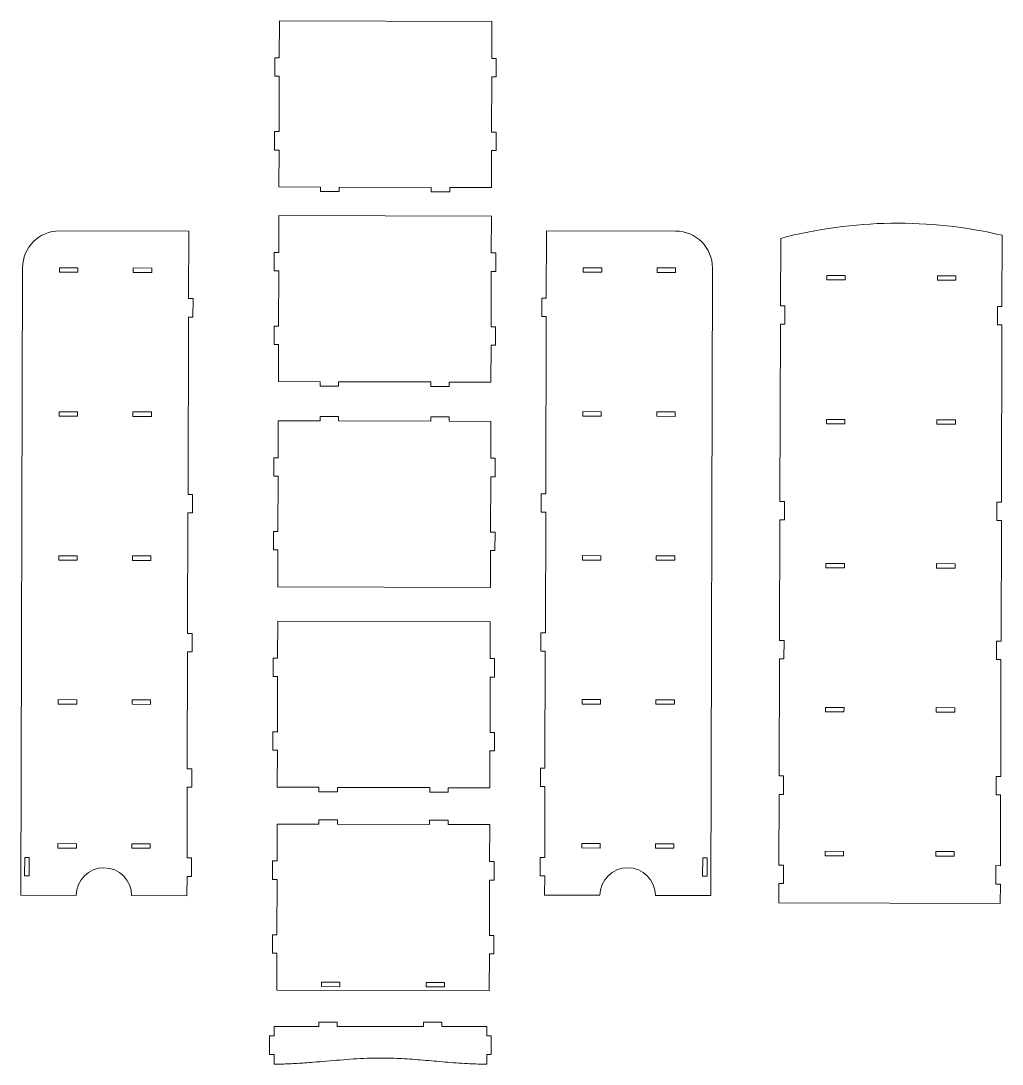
# Model space of a CAD drawing. Header units: millimetres. Extents: x -3502 to 2859, y -1261 to 1566.
# Drawn here: x -3502 to -844, y -1261 to 1566 of the extents above; entities that cross this region are included whole.
import ezdxf

# ---------------------------------------------------------------- set-up
doc = ezdxf.new("R2010")
doc.units = ezdxf.units.MM

msp = doc.modelspace()

# ---------------------------------------------------------------- linework, layer by layer
at = {"color": 7, "linetype": 'Continuous', "lineweight": 15}
for p, q in [((-2802.1, 1565.5), (-2802.3, 1465.5)), ((-2226.1, 1564), (-2802.1, 1565.5)), ((-2226.3, 1464), (-2226.1, 1564)), ((-2814.3, 1465.6), (-2814.5, 1415.6)), ((-2802.3, 1465.5), (-2814.3, 1465.6)), ((-2214.3, 1463.9), (-2226.3, 1464)), ((-2214.5, 1413.9), (-2214.3, 1463.9)), ((-2814.5, 1415.6), (-2802.5, 1415.5)), ((-2802.5, 1415.5), (-2802.9, 1265.5)), ((-2226.9, 1264), (-2226.5, 1414)), ((-2226.5, 1414), (-2214.5, 1413.9)), ((-2814.9, 1265.6), (-2815, 1215.6)), ((-2802.9, 1265.5), (-2814.9, 1265.6)), ((-2214.9, 1263.9), (-2226.9, 1264)), ((-2215, 1213.9), (-2214.9, 1263.9)), ((-2815, 1215.6), (-2803, 1215.5)), ((-2803, 1215.5), (-2803.3, 1115.5)), ((-2227.3, 1114), (-2227, 1214)), ((-2227, 1214), (-2215, 1213.9)), ((-2803.3, 1115.5), (-2690.2, 1115.2)), ((-2690.2, 1115.2), (-2690.3, 1103.2)), ((-2640.3, 1103.1), (-2690.3, 1103.2)), ((-2640.2, 1115.1), (-2640.3, 1103.1)), ((-2640.2, 1115.1), (-2390.4, 1114.4)), ((-2390.4, 1114.4), (-2390.4, 1102.4)), ((-2340.4, 1102.3), (-2390.4, 1102.4)), ((-2340.4, 1114.3), (-2227.3, 1114)), ((-2340.4, 1114.3), (-2340.4, 1102.3)), ((-2803.5, 1038.4), (-2803.8, 938.4)), ((-2227.5, 1036.8), (-2803.5, 1038.4)), ((-2227.8, 936.8), (-2227.5, 1036.8)), ((-3397.5, 996.7), (-3047.5, 995.7)), ((-3047.5, 995.7), (-3048, 813)), ((-2078.4, 997.1), (-2078.9, 814.5)), ((-1728.4, 996.2), (-2078.4, 997.1)), ((-1443.8, 976.3), (-1444.3, 793.6)), ((-844.3, 791.9), (-843.8, 984.7)), ((-2815.8, 938.4), (-2815.9, 888.4)), ((-2803.8, 938.4), (-2815.8, 938.4)), ((-2215.8, 936.8), (-2227.8, 936.8)), ((-2215.9, 886.8), (-2215.8, 936.8)), ((-3502.4, -803.1), (-3497.8, 896.9)), ((-3397.8, 896.7), (-3397.8, 884.7)), ((-3347.8, 896.5), (-3397.8, 896.7)), ((-3397.8, 884.7), (-3347.8, 884.5)), ((-3347.8, 884.5), (-3347.8, 896.5)), ((-3197.8, 896.1), (-3197.8, 884.1)), ((-3147.8, 896), (-3197.8, 896.1)), ((-3197.8, 884.1), (-3147.8, 884)), ((-3147.8, 884), (-3147.8, 896)), ((-2815.9, 888.4), (-2803.9, 888.4)), ((-2803.9, 888.4), (-2804.3, 738.4)), ((-2228.3, 736.8), (-2227.9, 886.8)), ((-2227.9, 886.8), (-2215.9, 886.8)), ((-1978.7, 896.9), (-1928.7, 896.7)), ((-1978.7, 884.9), (-1978.7, 896.9)), ((-1928.7, 884.7), (-1978.7, 884.9)), ((-1928.7, 896.7), (-1928.7, 884.7)), ((-1778.7, 896.3), (-1728.7, 896.2)), ((-1778.7, 884.3), (-1778.7, 896.3)), ((-1728.7, 884.2), (-1778.7, 884.3)), ((-1728.7, 896.2), (-1728.7, 884.2)), ((-1633.4, -804.1), (-1628.7, 895.9)), ((-1319, 875.9), (-1319.1, 863.9)), ((-1319.1, 863.9), (-1269.1, 863.8)), ((-1269, 875.8), (-1319, 875.9)), ((-1269.1, 863.8), (-1269, 875.8)), ((-969.2, 875), (-1019.2, 875.1)), ((-1019.2, 875.1), (-1019.2, 863.1)), ((-1019.2, 863.1), (-969.2, 863)), ((-969.2, 863), (-969.2, 875)), ((-3048, 813), (-3036, 813)), ((-3036, 813), (-3036.2, 763)), ((-2091.1, 764.5), (-2090.9, 814.5)), ((-2078.9, 814.5), (-2090.9, 814.5)), ((-1432.3, 793.6), (-1444.3, 793.6)), ((-1432.5, 743.6), (-1432.3, 793.6)), ((-856.3, 792), (-856.5, 742)), ((-844.3, 791.9), (-856.3, 792)), ((-2079.1, 764.5), (-2091.1, 764.5)), ((-2079.1, 764.5), (-2080.4, 284.4)), ((-3048.2, 763), (-3049.5, 282.9)), ((-3048.2, 763), (-3036.2, 763)), ((-2816.3, 738.4), (-2816.5, 688.4)), ((-2804.3, 738.4), (-2816.3, 738.4)), ((-2216.3, 736.8), (-2228.3, 736.8)), ((-2216.5, 686.8), (-2216.3, 736.8)), ((-1444.5, 743.6), (-1445.8, 263.5)), ((-1444.5, 743.6), (-1432.5, 743.6)), ((-856.5, 742), (-844.5, 741.9)), ((-845.8, 261.9), (-844.5, 741.9)), ((-2816.5, 688.4), (-2804.5, 688.4)), ((-2804.5, 688.4), (-2804.7, 588.4)), ((-2228.7, 586.8), (-2228.5, 686.8)), ((-2228.5, 686.8), (-2216.5, 686.8)), ((-2804.7, 588.4), (-2691.7, 588.1)), ((-2691.7, 588.1), (-2691.7, 576.1)), ((-2641.7, 576), (-2691.7, 576.1)), ((-2641.7, 588), (-2391.8, 587.3)), ((-2641.7, 588), (-2641.7, 576)), ((-2391.8, 587.3), (-2391.8, 575.3)), ((-2341.9, 575.1), (-2391.8, 575.3)), ((-2341.8, 587.1), (-2341.9, 575.1)), ((-2341.8, 587.1), (-2228.7, 586.8)), ((-3398.9, 506.7), (-3398.9, 494.7)), ((-3348.9, 506.5), (-3398.9, 506.7)), ((-3398.9, 494.7), (-3348.9, 494.5)), ((-3348.9, 494.5), (-3348.9, 506.5)), ((-3198.9, 506.1), (-3198.9, 494.1)), ((-3148.9, 506), (-3198.9, 506.1)), ((-3198.9, 494.1), (-3148.9, 494)), ((-3148.9, 494), (-3148.9, 506)), ((-2805.3, 382.2), (-2805, 482.2)), ((-2805, 482.2), (-2691.9, 481.9)), ((-2691.9, 481.9), (-2691.9, 493.9)), ((-2691.9, 493.9), (-2641.9, 493.7)), ((-2641.9, 481.7), (-2641.9, 493.7)), ((-2641.9, 481.7), (-2392.1, 481.1)), ((-2392.1, 481.1), (-2392.1, 493.1)), ((-2392.1, 493.1), (-2342.1, 492.9)), ((-2342.1, 480.9), (-2342.1, 492.9)), ((-2342.1, 480.9), (-2229, 480.6)), ((-2229, 480.6), (-2229.3, 380.6)), ((-1979.8, 506.9), (-1929.8, 506.7)), ((-1979.8, 494.9), (-1979.8, 506.9)), ((-1929.8, 494.7), (-1979.8, 494.9)), ((-1929.8, 506.7), (-1929.8, 494.7)), ((-1779.8, 506.3), (-1729.8, 506.2)), ((-1779.8, 494.3), (-1779.8, 506.3)), ((-1729.8, 494.2), (-1779.8, 494.3)), ((-1729.8, 506.2), (-1729.8, 494.2)), ((-1270.1, 485.8), (-1320.1, 485.9)), ((-1320.1, 485.9), (-1320.1, 473.9)), ((-1270.1, 473.8), (-1270.1, 485.8)), ((-970.3, 485), (-1020.3, 485.1)), ((-1020.3, 485.1), (-1020.3, 473.1)), ((-970.3, 473), (-970.3, 485)), ((-1320.1, 473.9), (-1270.1, 473.8)), ((-1020.3, 473.1), (-970.3, 473)), ((-2817.4, 332.2), (-2817.3, 382.2)), ((-2817.3, 382.2), (-2805.3, 382.2)), ((-2229.3, 380.6), (-2217.3, 380.6)), ((-2217.3, 380.6), (-2217.4, 330.6)), ((-2805.4, 332.2), (-2817.4, 332.2)), ((-2805.8, 182.2), (-2805.4, 332.2)), ((-2229.4, 330.6), (-2229.8, 180.6)), ((-2217.4, 330.6), (-2229.4, 330.6)), ((-3049.5, 282.9), (-3037.5, 282.9)), ((-3037.5, 282.9), (-3037.6, 232.9)), ((-2092.5, 234.4), (-2092.4, 284.4)), ((-2080.4, 284.4), (-2092.4, 284.4)), ((-1433.8, 263.5), (-1445.8, 263.5)), ((-1433.9, 213.5), (-1433.8, 263.5)), ((-857.8, 261.9), (-857.9, 211.9)), ((-845.8, 261.9), (-857.8, 261.9)), ((-3049.6, 232.9), (-3050.5, -93.7)), ((-3049.6, 232.9), (-3037.6, 232.9)), ((-2080.5, 234.4), (-2092.5, 234.4)), ((-2080.5, 234.4), (-2081.4, -92.2)), ((-1445.9, 213.5), (-1446.8, -113.1)), ((-1445.9, 213.5), (-1433.9, 213.5)), ((-857.9, 211.9), (-845.9, 211.9)), ((-846.8, -114.7), (-845.9, 211.9)), ((-2818, 132.2), (-2817.8, 182.2)), ((-2817.8, 182.2), (-2805.8, 182.2)), ((-2229.8, 180.6), (-2217.8, 180.6)), ((-2217.8, 180.6), (-2218, 130.6)), ((-3399.9, 116.7), (-3399.9, 104.7)), ((-3349.9, 116.5), (-3399.9, 116.7)), ((-3349.9, 104.5), (-3349.9, 116.5)), ((-3199.9, 116.1), (-3199.9, 104.1)), ((-3149.9, 116), (-3199.9, 116.1)), ((-3149.9, 104), (-3149.9, 116)), ((-2806, 132.2), (-2818, 132.2)), ((-2806.3, 32.2), (-2806, 132.2)), ((-2230, 130.6), (-2230.3, 30.6)), ((-2218, 130.6), (-2230, 130.6)), ((-1980.9, 104.9), (-1980.8, 116.9)), ((-1980.8, 116.9), (-1930.8, 116.7)), ((-1930.8, 116.7), (-1930.9, 104.7)), ((-1780.9, 104.3), (-1780.8, 116.3)), ((-1780.8, 116.3), (-1730.8, 116.2)), ((-1730.8, 116.2), (-1730.9, 104.2)), ((-3399.9, 104.7), (-3349.9, 104.5)), ((-3199.9, 104.1), (-3149.9, 104)), ((-1930.9, 104.7), (-1980.9, 104.9)), ((-1730.9, 104.2), (-1780.9, 104.3)), ((-1271.2, 95.8), (-1321.2, 95.9)), ((-1321.2, 95.9), (-1321.2, 83.9)), ((-1271.2, 83.8), (-1271.2, 95.8)), ((-1021.3, 95.1), (-1021.4, 83.1)), ((-971.3, 95), (-1021.3, 95.1)), ((-971.4, 83), (-971.3, 95)), ((-1321.2, 83.9), (-1271.2, 83.8)), ((-1021.4, 83.1), (-971.4, 83)), ((-2230.3, 30.6), (-2806.3, 32.2)), ((-2806.5, -60.5), (-2806.8, -160.5)), ((-2230.5, -62.1), (-2806.5, -60.5)), ((-2230.8, -162.1), (-2230.5, -62.1)), ((-3050.5, -93.7), (-3038.5, -93.7)), ((-3038.5, -93.7), (-3038.6, -143.7)), ((-2093.5, -142.2), (-2093.4, -92.2)), ((-2081.4, -92.2), (-2093.4, -92.2)), ((-1434.8, -113.1), (-1446.8, -113.1)), ((-1434.9, -163.1), (-1434.8, -113.1)), ((-858.8, -114.7), (-859, -164.7)), ((-846.8, -114.7), (-858.8, -114.7)), ((-3050.6, -143.7), (-3051.5, -460.5)), ((-3050.6, -143.7), (-3038.6, -143.7)), ((-2818.8, -160.5), (-2818.9, -210.5)), ((-2806.8, -160.5), (-2818.8, -160.5)), ((-2218.8, -162.1), (-2230.8, -162.1)), ((-2218.9, -212.1), (-2218.8, -162.1)), ((-2081.5, -142.2), (-2093.5, -142.2)), ((-2081.5, -142.2), (-2082.4, -459)), ((-1446.9, -163.1), (-1447.8, -479.9)), ((-1446.9, -163.1), (-1434.9, -163.1)), ((-859, -164.7), (-847, -164.7)), ((-847.8, -481.5), (-847, -164.7)), ((-2818.9, -210.5), (-2806.9, -210.5)), ((-2806.9, -210.5), (-2807.3, -360.5)), ((-2231.3, -362.1), (-2230.9, -212.1)), ((-2230.9, -212.1), (-2218.9, -212.1)), ((-3401, -273.3), (-3401, -285.3)), ((-3351, -273.5), (-3401, -273.3)), ((-3351, -285.5), (-3351, -273.5)), ((-3201, -273.9), (-3201, -285.9)), ((-3151, -274), (-3201, -273.9)), ((-3151, -286), (-3151, -274)), ((-1981.9, -273.1), (-1931.9, -273.3)), ((-1981.9, -285.1), (-1981.9, -273.1)), ((-1931.9, -273.3), (-1931.9, -285.3)), ((-1781.9, -273.7), (-1731.9, -273.8)), ((-1781.9, -285.7), (-1781.9, -273.7)), ((-1731.9, -273.8), (-1731.9, -285.8)), ((-3401, -285.3), (-3351, -285.5)), ((-3201, -285.9), (-3151, -286)), ((-1931.9, -285.3), (-1981.9, -285.1)), ((-1731.9, -285.8), (-1781.9, -285.7)), ((-1322.2, -294.1), (-1322.3, -306.1)), ((-1322.3, -306.1), (-1272.3, -306.2)), ((-1272.2, -294.2), (-1322.2, -294.1)), ((-1272.3, -306.2), (-1272.2, -294.2)), ((-972.4, -295), (-1022.4, -294.9)), ((-1022.4, -294.9), (-1022.4, -306.9)), ((-1022.4, -306.9), (-972.4, -307)), ((-972.4, -307), (-972.4, -295)), ((-2819.3, -360.5), (-2819.5, -410.5)), ((-2807.3, -360.5), (-2819.3, -360.5)), ((-2219.3, -362.1), (-2231.3, -362.1)), ((-2219.5, -412.1), (-2219.3, -362.1)), ((-2819.5, -410.5), (-2807.5, -410.5)), ((-2807.5, -410.5), (-2807.7, -510.5)), ((-2231.7, -512.1), (-2231.5, -412.1)), ((-2231.5, -412.1), (-2219.5, -412.1)), ((-3051.5, -460.5), (-3039.5, -460.5)), ((-3039.5, -460.5), (-3039.6, -510.5)), ((-2094.5, -509), (-2094.4, -459)), ((-2082.4, -459), (-2094.4, -459)), ((-1435.8, -479.9), (-1447.8, -479.9)), ((-1435.9, -529.9), (-1435.8, -479.9)), ((-859.8, -481.5), (-860, -531.5)), ((-847.8, -481.5), (-859.8, -481.5)), ((-3051.6, -510.5), (-3052.1, -702)), ((-3051.6, -510.5), (-3039.6, -510.5)), ((-2807.7, -510.5), (-2694.7, -510.8)), ((-2694.7, -510.8), (-2694.7, -522.8)), ((-2644.7, -522.9), (-2694.7, -522.8)), ((-2644.7, -510.9), (-2394.8, -511.6)), ((-2644.7, -510.9), (-2644.7, -522.9)), ((-2394.8, -511.6), (-2394.8, -523.6)), ((-2344.8, -523.8), (-2394.8, -523.6)), ((-2344.8, -511.8), (-2231.7, -512.1)), ((-2344.8, -511.8), (-2344.8, -523.8)), ((-2082.5, -509), (-2094.5, -509)), ((-2082.5, -509), (-2083.1, -700.6)), ((-1447.9, -529.9), (-1448.5, -721.4)), ((-1447.9, -529.9), (-1435.9, -529.9)), ((-860, -531.5), (-848, -531.5)), ((-848.5, -723.1), (-848, -531.5)), ((-2808.3, -710.3), (-2808, -610.3)), ((-2808, -610.3), (-2694.9, -610.6)), ((-2694.9, -610.6), (-2694.9, -598.6)), ((-2694.9, -598.6), (-2644.9, -598.8)), ((-2644.9, -610.8), (-2644.9, -598.8)), ((-2644.9, -610.8), (-2395.1, -611.5)), ((-2395.1, -611.5), (-2395.1, -599.5)), ((-2395.1, -599.5), (-2345.1, -599.6)), ((-2345.1, -611.6), (-2345.1, -599.6)), ((-2345.1, -611.6), (-2232, -611.9)), ((-2232, -611.9), (-2232.3, -711.9)), ((-3402, -663.3), (-3402.1, -675.3)), ((-3402.1, -675.3), (-3352.1, -675.5)), ((-3352, -663.5), (-3402, -663.3)), ((-3352.1, -675.5), (-3352, -663.5)), ((-3202, -663.9), (-3202.1, -675.9)), ((-3202.1, -675.9), (-3152.1, -676)), ((-3152, -664), (-3202, -663.9)), ((-3152.1, -676), (-3152, -664)), ((-1983, -663.1), (-1933, -663.3)), ((-1983, -675.1), (-1983, -663.1)), ((-1933, -675.3), (-1983, -675.1)), ((-1933, -663.3), (-1933, -675.3)), ((-1783, -663.7), (-1733, -663.8)), ((-1783, -675.7), (-1783, -663.7)), ((-1733, -675.8), (-1783, -675.7)), ((-1733, -663.8), (-1733, -675.8)), ((-3492.3, -750.8), (-3492.1, -700.8)), ((-3480.1, -700.9), (-3492.1, -700.8)), ((-3480.3, -750.9), (-3480.1, -700.9)), ((-3052.1, -702), (-3040.1, -702.1)), ((-3040.1, -702.1), (-3040.3, -752.1)), ((-2095.2, -750.5), (-2095.1, -700.5)), ((-2083.1, -700.6), (-2095.1, -700.5)), ((-1655.1, -701.7), (-1655.2, -751.7)), ((-1655.1, -701.7), (-1643.1, -701.8)), ((-1643.1, -701.8), (-1643.2, -751.8)), ((-1273.3, -684.2), (-1323.3, -684.1)), ((-1323.3, -684.1), (-1323.3, -696.1)), ((-1323.3, -696.1), (-1273.3, -696.2)), ((-1273.3, -696.2), (-1273.3, -684.2)), ((-973.5, -685), (-1023.5, -684.9)), ((-1023.5, -684.9), (-1023.5, -696.9)), ((-1023.5, -696.9), (-973.5, -697)), ((-973.5, -697), (-973.5, -685)), ((-2820.4, -760.3), (-2820.3, -710.3)), ((-2820.3, -710.3), (-2808.3, -710.3)), ((-2232.3, -711.9), (-2220.3, -711.9)), ((-2220.3, -711.9), (-2220.4, -761.9)), ((-1436.5, -721.5), (-1448.5, -721.4)), ((-1436.6, -771.5), (-1436.5, -721.5)), ((-860.5, -723), (-860.6, -773)), ((-848.5, -723.1), (-860.5, -723)), ((-3480.3, -750.9), (-3492.3, -750.8)), ((-3052.3, -752), (-3052.4, -804.3)), ((-3052.3, -752), (-3040.3, -752.1)), ((-2808.4, -760.3), (-2820.4, -760.3)), ((-2808.8, -910.3), (-2808.4, -760.3)), ((-2232.4, -761.9), (-2232.8, -911.9)), ((-2220.4, -761.9), (-2232.4, -761.9)), ((-2083.2, -750.6), (-2095.2, -750.5)), ((-2083.2, -750.6), (-2083.3, -802.8)), ((-1655.2, -751.7), (-1643.2, -751.8)), ((-1448.6, -771.4), (-1448.7, -823.7)), ((-1448.6, -771.4), (-1436.6, -771.5)), ((-860.6, -773), (-848.6, -773.1)), ((-848.8, -825.4), (-848.6, -773.1)), ((-3352.4, -803.5), (-3502.4, -803.1)), ((-3052.4, -804.3), (-3202.4, -803.9)), ((-2083.3, -802.8), (-1933.4, -803.3)), ((-1783.4, -803.7), (-1633.4, -804.1)), ((-1448.7, -823.7), (-848.8, -825.4)), ((-2821, -960.3), (-2820.8, -910.3)), ((-2820.8, -910.3), (-2808.8, -910.3)), ((-2232.8, -911.9), (-2220.8, -911.9)), ((-2220.8, -911.9), (-2221, -961.9)), ((-2809, -960.3), (-2821, -960.3)), ((-2809.2, -1060.3), (-2809, -960.3)), ((-2233, -961.9), (-2233.2, -1061.9)), ((-2221, -961.9), (-2233, -961.9)), ((-2688, -1038.7), (-2688.1, -1050.7)), ((-2638, -1038.8), (-2688, -1038.7)), ((-2638, -1038.8), (-2638.1, -1050.8)), ((-2404.3, -1039.4), (-2404.3, -1051.4)), ((-2354.3, -1039.6), (-2404.3, -1039.4)), ((-2354.3, -1039.6), (-2354.3, -1051.6)), ((-2233.2, -1061.9), (-2809.2, -1060.3)), ((-2638.1, -1050.8), (-2688.1, -1050.7)), ((-2354.3, -1051.6), (-2404.3, -1051.4)), ((-2816.4, -1158.7), (-2695.3, -1158.7)), ((-2816.4, -1184.4), (-2816.4, -1158.7)), ((-2695.3, -1146.7), (-2645.3, -1146.7)), ((-2695.3, -1158.7), (-2695.3, -1146.7)), ((-2645.3, -1146.7), (-2645.3, -1158.7)), ((-2645.3, -1158.7), (-2411.6, -1158.7)), ((-2411.6, -1158.7), (-2411.6, -1146.7)), ((-2411.6, -1146.7), (-2361.6, -1146.7)), ((-2361.6, -1146.7), (-2361.6, -1158.7)), ((-2361.6, -1158.7), (-2240.4, -1158.7)), ((-2240.4, -1158.7), (-2240.4, -1184.4)), ((-2828.4, -1234.4), (-2828.4, -1184.4)), ((-2828.4, -1184.4), (-2816.4, -1184.4)), ((-2240.4, -1184.4), (-2228.4, -1184.4)), ((-2228.4, -1184.4), (-2228.4, -1234.4)), ((-2816.4, -1234.4), (-2828.4, -1234.4)), ((-2816.4, -1260.7), (-2816.4, -1234.4)), ((-2228.4, -1234.4), (-2240.4, -1234.4)), ((-2240.4, -1234.4), (-2240.4, -1260.7))]:
    msp.add_line(p, q, dxfattribs=at)
for centre, radius, start, end in [((-3397.8, 896.7), 100, 89.8438, 179.8438), ((-1728.7, 896.2), 100, 359.8438, 89.8438), ((-1126.9, -227), 1244.4, 76.8514, 104.7571), ((-3277.4, -803.7), 75, 359.8438, 179.8438), ((-1858.4, -803.5), 75, 359.8438, 179.8438)]:
    msp.add_arc(centre, radius, start, end, dxfattribs=at)
msp.add_open_spline([(-2240.4, -1260.7), (-2250.5, -1260.5), (-2270.6, -1260.3), (-2300.6, -1258.9), (-2330.5, -1256.8), (-2360.3, -1254.4), (-2390.2, -1251.7), (-2419.6, -1249.2), (-2448.5, -1247), (-2477, -1245.3), (-2505.8, -1244.2), (-2534.9, -1244), (-2566.7, -1244.8), (-2601, -1246.6), (-2637.8, -1249.4), (-2674.3, -1252.5), (-2705.8, -1255.2), (-2732.5, -1257.3), (-2754.2, -1258.8), (-2775.4, -1259.9), (-2796.1, -1260.7), (-2809.7, -1260.7), (-2816.4, -1260.7)], degree=3, knots=[0, 0, 0, 0, 0.052315, 0.104354, 0.156247, 0.2081, 0.259999, 0.312025, 0.361268, 0.410778, 0.46065, 0.511001, 0.561871, 0.625891, 0.689945, 0.753511, 0.816049, 0.854589, 0.892376, 0.929284, 0.965194, 1, 1, 1, 1], dxfattribs=at)

doc.saveas('drawing.dxf')
